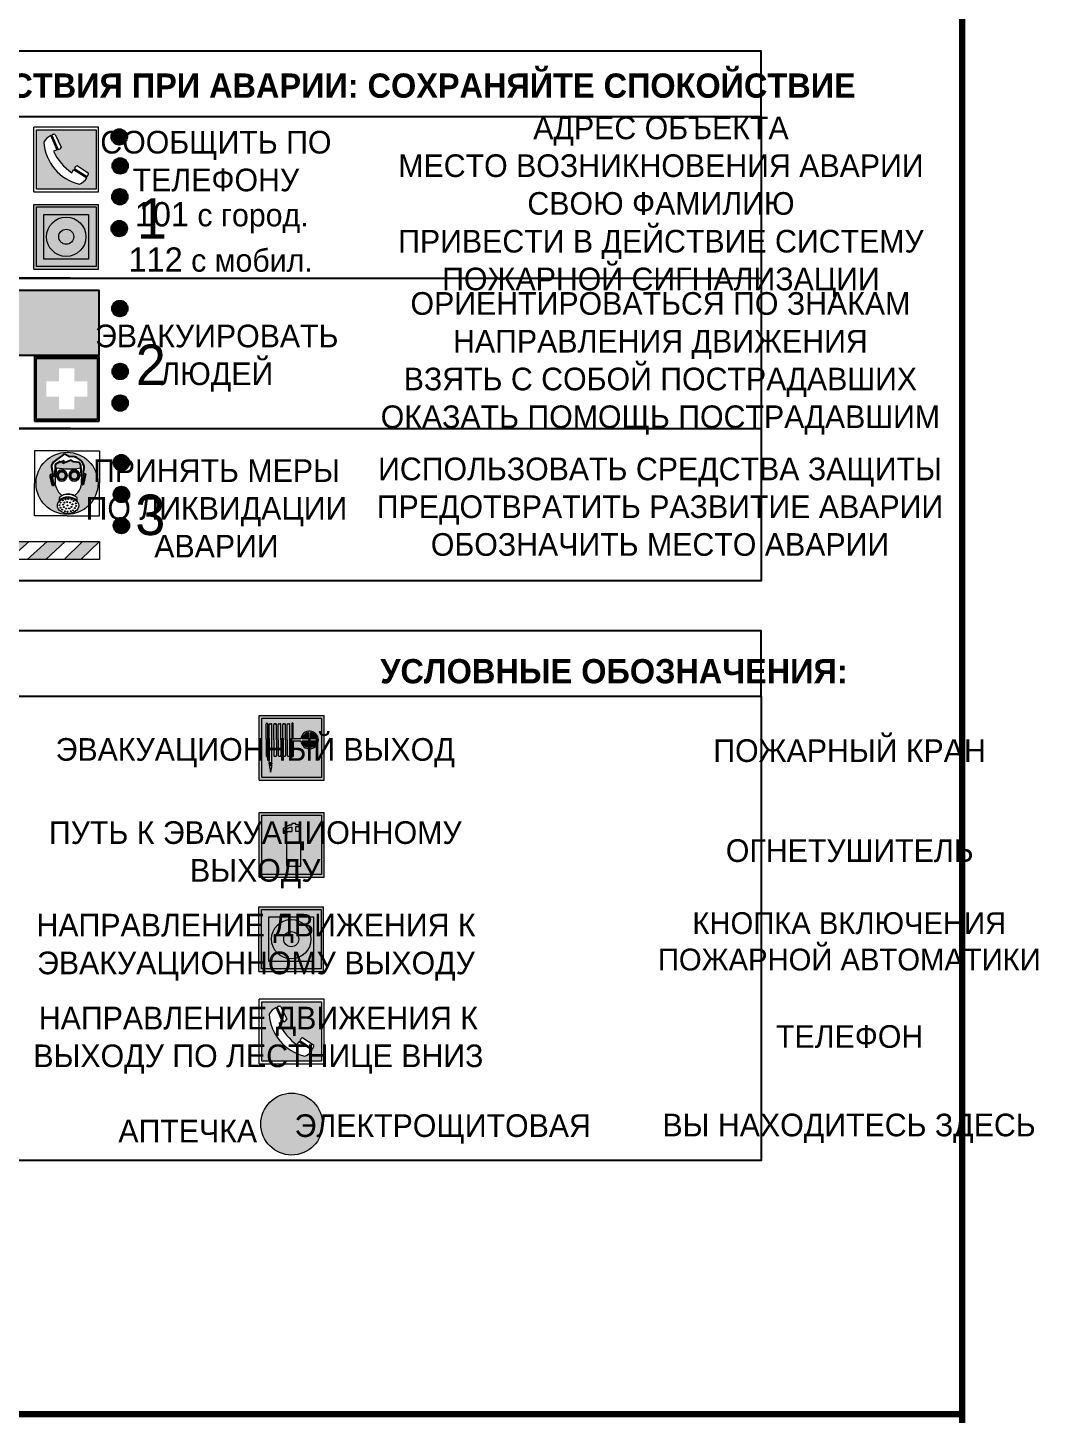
# Model space of a CAD drawing. Header units: millimetres. Extents: x 13810 to 67229, y 12374 to 21950.
# Drawn here: x 24772.1 to 24897, y 20267 to 20438.3 of the extents above; entities that cross this region are included whole.
import ezdxf

# ---------------------------------------------------------------- set-up
doc = ezdxf.new("R2010")
doc.units = ezdxf.units.MM
doc.styles.add('обычный', font='arial.ttf')

# ---------------------------------------------------------------- blocks, each defined once
blk = doc.blocks.new('A$C38D26F80')
h = blk.add_hatch(color=5)
h.dxf.hatch_style = 1
h.paths.add_polyline_path([(-8.77, -4.48, 1), (-0.19, -4.48, 1)])
h.paths.add_polyline_path([(-6.75, -3.58), (-6.75, -3.31), (-6.62, -3.22), (-6.5, -3.22), (-6.42, -3.3), (-6.39, -3.28), (-6.59, -2.23), (-6.59, -2.01), (-6.38, -1.58), (-4.76, -0.4), (-4.13, -0.79, -0.362848), (-2.1, -2.1, -0.201049), (-2.17, -2.48, 0.085434), (-2.26, -3.13), (-1.9, -3.16), (-2.25, -4.7), (-2.4, -4.59), (-2.43, -4.34), (-2.36, -4.34), (-2.14, -3.34), (-2.47, -3.42), (-2.58, -1.95), (-2.77, -1.58), (-3.58, -1.52), (-3.92, -1.26), (-5.05, -1.73), (-4.87, -1.39), (-5.41, -1.6), (-5.41, -1.46), (-6.13, -1.87), (-6.18, -3.5), (-6.56, -3.47), (-6.37, -4.59), (-6.16, -4.43), (-6.16, -4.66), (-6.36, -4.79), (-6.37, -4.8), (-6.51, -4.76)], flags=16)
h.paths.add_polyline_path([(-6.51, -4.76), (-6.36, -4.79), (-6.37, -4.8)], flags=0)
h.paths.add_polyline_path([(-5.92, -2.34, 0.089508), (-2.67, -2.35), (-2.48, -3.88, -0.268602), (-3.4, -6.18, 0.262449), (-5.2, -6.18, -0.268602), (-6.11, -3.88)], flags=16)
edge = h.paths.add_edge_path(flags=16)
edge.add_ellipse((-5.19, -3.41), major_axis=(0, 0.842), ratio=0.848992, start_angle=0, end_angle=360)
edge = h.paths.add_edge_path(flags=0)
edge.add_ellipse((-5.19, -3.39), major_axis=(0, 0.665), ratio=0.853798, start_angle=0, end_angle=360)
edge = h.paths.add_edge_path(flags=0)
edge.add_ellipse((-5.19, -3.4), major_axis=(0, 0.528), ratio=0.864094, start_angle=0, end_angle=360)
edge = h.paths.add_edge_path(flags=16)
edge.add_ellipse((-3.47, -3.4), major_axis=(0, 0.842), ratio=0.848992, start_angle=0, end_angle=360)
h.paths.add_polyline_path([(-3.13, -6.45), (-3.13, -6.84, 0.383174), (-5.57, -6.85), (-5.57, -6.49, -0.369952)], flags=16)
edge = h.paths.add_edge_path(flags=0)
edge.add_ellipse((-3.47, -3.39), major_axis=(0, 0.665), ratio=0.853798, start_angle=0, end_angle=360)
edge = h.paths.add_edge_path(flags=0)
edge.add_ellipse((-3.47, -3.4), major_axis=(0, 0.528), ratio=0.864094, start_angle=0, end_angle=360)
edge = h.paths.add_edge_path(flags=16)
edge.add_ellipse((-4.34, -7.57), major_axis=(-1.48, 0), ratio=0.744955, start_angle=0, end_angle=360)
h.paths.add_polyline_path([(-5.01, -6.85, -1), (-5.15, -6.85, -1)], flags=0)
h.paths.add_polyline_path([(-5.33, -7.14, -1), (-5.47, -7.14, -1)], flags=0)
h.paths.add_polyline_path([(-4.61, -6.71, -1), (-4.74, -6.71, -1)], flags=16)
h.paths.add_polyline_path([(-5.43, -7.51, -1), (-5.57, -7.51, -1)], flags=0)
h.paths.add_polyline_path([(-4.26, -6.67, -1), (-4.4, -6.67, -1)], flags=16)
h.paths.add_polyline_path([(-4.74, -7.14, -1), (-4.88, -7.14, -1)], flags=0)
h.paths.add_polyline_path([(-4.93, -7.43, -1), (-5.07, -7.43, -1)], flags=0)
h.paths.add_polyline_path([(-4.41, -7.07, -1), (-4.54, -7.07, -1)], flags=0)
h.paths.add_polyline_path([(-5.33, -7.87, -1), (-5.46, -7.87, -1)], flags=0)
h.paths.add_polyline_path([(-3.8, -6.71, -1), (-3.94, -6.71, -1)], flags=16)
h.paths.add_polyline_path([(-4.85, -7.78, -1), (-4.98, -7.78, -1)], flags=0)
h.paths.add_polyline_path([(-3.96, -7.14, -1), (-4.1, -7.14, -1)], flags=0)
h.paths.add_polyline_path([(-4.33, -7.53, -1), (-4.47, -7.53, -1)], flags=0)
h.paths.add_polyline_path([(-5.09, -8.12, -1), (-5.23, -8.12, -1)], flags=0)
h.paths.add_polyline_path([(-3.5, -6.94, -1), (-3.64, -6.94, -1)], flags=0)
h.paths.add_polyline_path([(-4.54, -7.97, -1), (-4.68, -7.97, -1)], flags=0)
h.paths.add_polyline_path([(-3.66, -7.39, -1), (-3.8, -7.39, -1)], flags=0)
h.paths.add_polyline_path([(-4.73, -8.35, -1), (-4.86, -8.35, -1)], flags=0)
h.paths.add_polyline_path([(-4.09, -7.96, -1), (-4.23, -7.96, -1)], flags=0)
h.paths.add_polyline_path([(-3.77, -7.74, -1), (-3.91, -7.74, -1)], flags=0)
h.paths.add_polyline_path([(-3.22, -7.27, -1), (-3.35, -7.27, -1)], flags=0)
h.paths.add_polyline_path([(-4.34, -8.4, -1), (-4.47, -8.4, -1)], flags=0)
h.paths.add_polyline_path([(-3.16, -7.61, -1), (-3.3, -7.61, -1)], flags=0)
h.paths.add_polyline_path([(-3.9, -8.35, -1), (-4.04, -8.35, -1)], flags=0)
h.paths.add_polyline_path([(-3.32, -7.91, -1), (-3.46, -7.91, -1)], flags=0)
h.paths.add_polyline_path([(-3.55, -8.23, -1), (-3.69, -8.23, -1)], flags=0)
at = {"color": 5, "lineweight": 5}
for p, q in [((-4.48, 0), (-8.96, 0)), ((-8.96, 0), (-8.96, -4.48)), ((-4.48, 0), (0, 0)), ((0, 0), (0, -4.48)), ((-6.59, -2.01), (-6.38, -1.58)), ((-6.38, -1.58), (-4.76, -0.4)), ((-6.13, -1.87), (-6.18, -3.5)), ((-5.41, -1.46), (-6.13, -1.87)), ((-4.87, -1.39), (-5.41, -1.6)), ((-5.41, -1.6), (-5.41, -1.46)), ((-3.92, -1.26), (-5.05, -1.73)), ((-5.05, -1.73), (-4.87, -1.39)), ((-4.76, -0.4), (-4.13, -0.79)), ((-3.58, -1.52), (-3.92, -1.26)), ((-2.77, -1.58), (-3.58, -1.52)), ((-2.58, -1.95), (-2.77, -1.58)), ((-6.75, -3.31), (-6.62, -3.22)), ((-6.75, -3.58), (-6.75, -3.31)), ((-6.51, -4.76), (-6.75, -3.58)), ((-6.62, -3.22), (-6.5, -3.22)), ((-6.59, -2.23), (-6.59, -2.01)), ((-6.39, -3.28), (-6.59, -2.23)), ((-6.18, -3.5), (-6.56, -3.47)), ((-6.56, -3.47), (-6.37, -4.59)), ((-6.5, -3.22), (-6.42, -3.3)), ((-6.42, -3.3), (-6.39, -3.28)), ((-5.92, -2.34), (-6.11, -3.88)), ((-2.67, -2.34), (-2.48, -3.88)), ((-2.47, -3.42), (-2.58, -1.95)), ((-2.14, -3.34), (-2.47, -3.42)), ((-2.36, -4.34), (-2.14, -3.34)), ((-1.9, -3.16), (-2.26, -3.13)), ((-2.25, -4.7), (-1.9, -3.16)), ((-8.96, -8.96), (-8.96, -4.48)), ((-6.37, -4.8), (-6.51, -4.76)), ((-6.37, -4.59), (-6.16, -4.43)), ((-6.16, -4.66), (-6.37, -4.8)), ((-6.16, -4.43), (-6.16, -4.66)), ((-2.43, -4.34), (-2.4, -4.59)), ((-2.43, -4.34), (-2.36, -4.34)), ((-2.4, -4.59), (-2.25, -4.7)), ((0, -8.96), (0, -4.48)), ((-5.57, -6.49), (-5.57, -6.85)), ((-3.13, -6.45), (-3.13, -6.84)), ((-4.48, -8.96), (-8.96, -8.96)), ((-4.48, -8.96), (0, -8.96))]:
    blk.add_line(p, q, dxfattribs=at)
at = {"color": 5}
for p, q in [((-6.59, -2.01), (-6.38, -1.58)), ((-6.38, -1.58), (-4.76, -0.4)), ((-6.13, -1.87), (-6.18, -3.5)), ((-5.41, -1.46), (-6.13, -1.87)), ((-4.87, -1.39), (-5.41, -1.6)), ((-5.41, -1.6), (-5.41, -1.46)), ((-3.92, -1.26), (-5.05, -1.73)), ((-5.05, -1.73), (-4.87, -1.39)), ((-4.76, -0.4), (-4.13, -0.79)), ((-3.58, -1.52), (-3.92, -1.26)), ((-2.77, -1.58), (-3.58, -1.52)), ((-2.58, -1.95), (-2.77, -1.58)), ((-6.75, -3.31), (-6.62, -3.22)), ((-6.75, -3.58), (-6.75, -3.31)), ((-6.51, -4.76), (-6.75, -3.58)), ((-6.62, -3.22), (-6.5, -3.22)), ((-6.59, -2.23), (-6.59, -2.01)), ((-6.39, -3.28), (-6.59, -2.23)), ((-6.18, -3.5), (-6.56, -3.47)), ((-6.56, -3.47), (-6.37, -4.59)), ((-6.5, -3.22), (-6.42, -3.3)), ((-6.42, -3.3), (-6.39, -3.28)), ((-2.47, -3.42), (-2.58, -1.95)), ((-2.14, -3.34), (-2.47, -3.42)), ((-2.36, -4.34), (-2.14, -3.34)), ((-2.26, -3.13), (-1.9, -3.16)), ((-1.9, -3.16), (-2.25, -4.7)), ((-6.37, -4.8), (-6.51, -4.76)), ((-6.36, -4.79), (-6.51, -4.76)), ((-6.37, -4.59), (-6.16, -4.43)), ((-6.16, -4.66), (-6.37, -4.8)), ((-6.16, -4.66), (-6.36, -4.79)), ((-6.16, -4.43), (-6.16, -4.66)), ((-2.4, -4.59), (-2.43, -4.34)), ((-2.43, -4.34), (-2.36, -4.34)), ((-2.25, -4.7), (-2.4, -4.59))]:
    blk.add_line(p, q, dxfattribs=at)
at = {"color": 5, "lineweight": 5}
for centre, radius in [((-4.48, -4.48), 4.29), ((-5.5, -7.51), 0.0678), ((-5.4, -7.14), 0.0678), ((-5.08, -6.85), 0.0678), ((-5, -7.43), 0.0678), ((-4.81, -7.14), 0.0678), ((-4.67, -6.71), 0.0678), ((-4.47, -7.07), 0.0678), ((-4.4, -7.53), 0.0678), ((-4.33, -6.67), 0.0678), ((-4.03, -7.14), 0.0678), ((-3.87, -6.71), 0.0678), ((-3.84, -7.74), 0.0678), ((-3.73, -7.39), 0.0678), ((-3.57, -6.94), 0.0678), ((-3.28, -7.27), 0.0678), ((-3.23, -7.61), 0.0678), ((-5.4, -7.87), 0.0678), ((-5.16, -8.12), 0.0678), ((-4.91, -7.78), 0.0678), ((-4.79, -8.35), 0.0678), ((-4.61, -7.97), 0.0678), ((-4.4, -8.4), 0.0678), ((-4.16, -7.96), 0.0678), ((-3.97, -8.35), 0.0678), ((-3.62, -8.23), 0.0678), ((-3.39, -7.91), 0.0678)]:
    blk.add_circle(centre, radius, dxfattribs=at)
at = {"color": 5}
for centre, radius, start, end in [((-3.89, -2.66), 1.88, 17.387, 97.1599), ((-0.35, -3.07), 1.91, 162.2553, 181.7878), ((-2.6, -2.2), 0.511, 326.3906, 11.8614)]:
    blk.add_arc(centre, radius, start, end, dxfattribs=at)
at = {"color": 5, "lineweight": 5}
for centre, radius, start, end in [((-4.28, 6.66), 9.15, 259.6987, 280.1569), ((-0.47, -3.05), 1.79, 161.5846, 182.4584), ((-2.6, -2.2), 0.513, 326.4781, 11.7739), ((-3.66, -4.24), 2.47, 171.573, 231.7124), ((-4.93, -4.24), 2.47, 308.2876, 8.427), ((-4.33, -7.88), 1.87, 50.358, 131.5662), ((-4.34, -8.2), 1.82, 48.4943, 132.3565), ((-4.3, -7.78), 1.83, 60.5889, 119.4111)]:
    blk.add_arc(centre, radius, start, end, dxfattribs=at)
for centre, major_axis, ratio in [((-5.19, -3.41), (0, 0.842), 0.848992), ((-5.19, -3.39), (0, 0.665), 0.853798), ((-5.19, -3.4), (0, 0.528), 0.864094), ((-3.47, -3.4), (0, 0.842), 0.848992), ((-3.47, -3.39), (0, 0.665), 0.853798), ((-3.47, -3.4), (0, 0.528), 0.864094), ((-4.34, -7.57), (-1.48, 0), 0.744955)]:
    blk.add_ellipse(centre, major_axis=major_axis, ratio=ratio, dxfattribs=at)
blk = doc.blocks.new('A$C47DD6509')
at = {"lineweight": 5}
for points in [[(-8.69, 0), (-11.19, 0), (-11.19, -2.22)], [(-4.22, 0), (-6.45, 0), (-8.91, -2.22), (-6.61, -2.22)], [(0, 0), (-2.09, 0), (-4.36, -2.22), (-2.29, -2.22)]]:
    blk.add_hatch(color=242, dxfattribs=at).paths.add_polyline_path(points)
at = {"color": 242, "lineweight": 5}
for p, q in [((-11.19, -2.22), (-8.69, 0)), ((-11.19, -2.22), (-11.19, 0)), ((-11.19, 0), (-8.69, 0)), ((-11.19, 0), (0, 0)), ((-8.91, -2.22), (-6.45, 0)), ((-6.61, -2.22), (-4.22, 0)), ((-4.36, -2.22), (-2.09, 0)), ((-2.29, -2.22), (0, 0)), ((0, 0), (0, -2.22)), ((0, -2.22), (-11.19, -2.22))]:
    blk.add_line(p, q, dxfattribs=at)
blk = doc.blocks.new('A$C32E8229D')
at = {"true_color": 0xffffff}
blk.add_hatch(color=7, dxfattribs=at).paths.add_polyline_path([(0, 0), (0, -8), (16, -8), (16, 0)])
h = blk.add_hatch(color=126)
h.paths.add_polyline_path([(0.2, -0.2), (15.8, -0.2), (15.8, -7.8), (0.2, -7.8)])
h.paths.add_polyline_path([(13.49, -2.05), (12.08, -2.05), (11.37, -2.63, 0.162397), (11.29, -2.84), (11.29, -3.63), (10.35, -3.63), (10.35, -4.05), (11.68, -4.05), (11.68, -3.48), (12.26, -4.28), (11.29, -5.1), (11.29, -6.78), (11.85, -6.78), (11.85, -5.44), (12.8, -4.64), (12.8, -5.94), (14.46, -5.94), (14.46, -5.39), (13.45, -5.39), (13.45, -3.97), (12.46, -2.59), (13.15, -2.59), (13.69, -3.34), (14.18, -3)], flags=16)
h.paths.add_polyline_path([(10.74, -1.82, 1), (11.8, -1.82, 1)], flags=16)
h.paths.add_polyline_path([(9.39, -3.59), (5.99, -3.59), (6.56, -3.03), (5.91, -3.03), (5.1, -3.83), (5.91, -4.64), (6.56, -4.64), (5.99, -4.09), (9.39, -4.09)], flags=16)
h.paths.add_polyline_path([(4.29, -1.08), (1.72, -1.08), (1.72, -6.6), (4.29, -6.6)], flags=16)
at = {"color": 126}
blk.add_lwpolyline([(16, -8), (0, -8), (0, 0), (16, 0)], close=True, dxfattribs=at)
blk = doc.blocks.new('A$C18900ED3')
h = blk.add_hatch(color=126)
h.paths.add_polyline_path([(-0.18, -0.18), (-7.02, -0.18), (-7.02, -7.02), (-0.18, -7.02)])
h.paths.add_polyline_path([(-5.89, -4.46), (-5.89, -2.77), (-4.46, -2.77), (-4.46, -1.31), (-2.77, -1.31), (-2.77, -2.77), (-1.33, -2.77), (-1.33, -4.46), (-2.77, -4.46), (-2.77, -5.89), (-4.46, -5.89), (-4.46, -4.46)], flags=16)
at = {"color": 126}
for p, q in [((-7.2, 0), (-7.2, -7.2)), ((0, 0), (-7.2, 0)), ((0, -7.2), (0, 0)), ((-7.02, -7.02), (-7.02, -0.18)), ((-7.02, -0.18), (-0.18, -0.18)), ((-0.18, -0.18), (-0.18, -7.02)), ((-7.2, -7.2), (0, -7.2)), ((-0.18, -7.02), (-7.02, -7.02))]:
    blk.add_line(p, q, dxfattribs=at)
blk = doc.blocks.new('A$C456E1F9C')
at = {"lineweight": 5}
h = blk.add_hatch(color=242, dxfattribs=at)
h.paths.add_polyline_path([(0.51, -1.47), (0.51, -13.26), (12.29, -13.26), (12.29, -1.47)])
h.paths.add_polyline_path([(5.42, -4.95, -0.254479), (4.78, -5.4), (3.52, -2.53, -0.209735), (4.23, -2.4)], flags=16)
h.paths.add_polyline_path([(8.53, -8.6), (10.87, -10.17), (10.54, -10.76), (8.03, -9.13, -0.192251)], flags=16)
h.paths.add_polyline_path([(4.61, -5.49, 0.005518), (3.87, -5.72, 0.128647), (7.49, -10.01, 0.00809), (7.83, -9.33), (10.47, -10.97, -0.16736), (8.99, -12.25, -0.327862), (1.95, -3.95, -0.166952), (3.36, -2.62)], flags=16)
at = {"color": 242, "lineweight": 5}
for p, q in [((0, -13.77), (0, -0.97)), ((12.8, -0.97), (0, -0.97)), ((4.61, -5.49), (3.36, -2.62)), ((3.52, -2.53), (4.78, -5.4)), ((4.23, -2.4), (5.42, -4.95)), ((12.8, -13.77), (12.8, -0.97)), ((7.83, -9.33), (10.47, -10.97)), ((8.03, -9.13), (10.54, -10.76)), ((10.81, -10.12), (8.53, -8.6)), ((10.54, -10.76), (10.8, -10.3)), ((10.8, -10.3), (10.81, -10.12)), ((0, -13.77), (12.8, -13.77))]:
    blk.add_line(p, q, dxfattribs=at)
blk.add_lwpolyline([(0.51, -1.47), (12.29, -1.47), (12.29, -13.26), (0.51, -13.26)], close=True, dxfattribs=at)
for centre, radius, start, end in [((4.59, -5.34), 2.99, 114.2845, 152.1974), ((4.02, -3.27), 0.891, 76.3284, 123.7092), ((11.12, -3.31), 9.19, 183.9915, 256.6009), ((4.68, -4.59), 0.824, 276.9621, 334.0723), ((14.98, -39.1), 35.17, 107.1487, 108.4135), ((13.86, -0.94), 11.08, 205.5536, 234.8762), ((-13.31, 0.8), 23.44, 332.5487, 334.4027), ((8.94, -9.5), 0.989, 114.4092, 157.9388), ((7.87, -9.46), 3, 291.9291, 329.9329)]:
    blk.add_arc(centre, radius, start, end, dxfattribs=at)
blk = doc.blocks.new('A$C54414219')
at = {"true_color": 0xffffff}
h = blk.add_hatch(color=7, dxfattribs=at)
h.paths.add_polyline_path([(2.39, -9.45), (2.39, -18.3), (11.23, -18.3), (11.23, -9.45)], flags=0)
h.paths.add_polyline_path([(10.71, -13.87, -1), (2.92, -13.87, -1)], flags=0)
h.paths.add_polyline_path([(8.3, -13.87, -1), (5.33, -13.87, -1)], flags=0)
h.paths.add_polyline_path([(0.41, -7.47), (0.41, -20.27), (13.21, -20.27), (13.21, -7.47)])
h.paths.add_polyline_path([(0.92, -19.77), (12.71, -19.77), (12.71, -7.98), (0.92, -7.98)], flags=16)
h.paths.add_polyline_path([(11.23, -9.45), (11.23, -18.3), (2.39, -18.3), (2.39, -9.45)], flags=0)
at = {"lineweight": 5}
h = blk.add_hatch(color=242, dxfattribs=at)
h.paths.add_polyline_path([(12.71, -7.98), (0.92, -7.98), (0.92, -19.77), (12.71, -19.77)])
h.paths.add_polyline_path([(11.23, -18.3), (2.39, -18.3), (2.39, -9.45), (11.23, -9.45)], flags=16)
h.paths.add_polyline_path([(10.71, -13.87, -1), (2.92, -13.87, -1)], flags=0)
h.paths.add_polyline_path([(8.3, -13.87, -1), (5.33, -13.87, -1)], flags=0)
at = {"true_color": 0xffffff}
h = blk.add_hatch(color=7, dxfattribs=at)
h.paths.add_polyline_path([(2.39, -9.45), (2.39, -18.3), (11.23, -18.3), (11.23, -9.45)])
h.paths.add_polyline_path([(10.71, -13.87, -1), (2.92, -13.87, -1)], flags=16)
h.paths.add_polyline_path([(8.3, -13.87, -1), (5.33, -13.87, -1)], flags=0)
at = {"lineweight": 5}
h = blk.add_hatch(color=242, dxfattribs=at)
h.paths.add_polyline_path([(2.92, -13.87, 1), (10.71, -13.87, 1)])
h.paths.add_polyline_path([(8.3, -13.87, -1), (5.33, -13.87, -1)], flags=16)
at = {"color": 242, "lineweight": 5}
for p, q in [((0.41, -20.27), (0.41, -7.47)), ((0.41, -7.47), (13.21, -7.47)), ((0.41, -7.47), (13.21, -7.47)), ((13.21, -20.27), (13.21, -7.47)), ((0.41, -20.27), (13.21, -20.27))]:
    blk.add_line(p, q, dxfattribs=at)
for points in [[(0.92, -7.98), (12.71, -7.98), (12.71, -19.77), (0.92, -19.77)], [(2.39, -9.45), (11.23, -9.45), (11.23, -18.3), (2.39, -18.3)]]:
    blk.add_lwpolyline(points, close=True, dxfattribs=at)
for radius in [3.89, 1.49]:
    blk.add_circle((6.81, -13.87), radius, dxfattribs=at)
blk = doc.blocks.new('A$C37112FD5')
at = {"true_color": 0xf5f5ff}
h = blk.add_hatch(color=7, dxfattribs=at)
h.dxf.hatch_style = 1
h.paths.add_polyline_path([(12.8, -7.4), (0, -7.4), (0, -20.2), (12.8, -20.2)])
h.paths.add_polyline_path([(12.29, -7.91), (12.29, -19.69), (0.51, -19.69), (0.51, -7.91)], flags=16)
h.paths.add_polyline_path([(4.98, -9.04, -0.42597), (5.17, -9.22), (5.17, -12.25), (5.17, -15.29, -0.432244), (4.98, -15.47), (4.83, -15.47, -0.42597), (4.64, -15.29), (4.64, -12.25), (4.64, -9.22, -0.432244), (4.83, -9.04)], flags=0)
h.paths.add_polyline_path([(4.28, -9.22), (4.28, -12.25), (4.28, -15.29, -0.432244), (4.09, -15.47), (3.94, -15.47, -0.42597), (3.75, -15.29), (3.75, -12.25), (3.75, -9.22, -0.432244), (3.94, -9.04), (4.09, -9.04, -0.42597)], flags=0)
h.paths.add_polyline_path([(5.72, -9.04), (5.87, -9.04, -0.42597), (6.06, -9.22), (6.06, -12.25), (6.06, -15.29, -0.432244), (5.87, -15.47), (5.72, -15.47, -0.42597), (5.53, -15.29), (5.53, -12.25), (5.53, -9.22, -0.432244)], flags=0)
h.paths.add_polyline_path([(6.42, -8.9), (6.5, -8.9, -0.42597), (6.69, -9.08), (6.69, -12.03), (8.21, -12.03, -15.824349), (8.21, -12.47), (6.69, -12.47), (6.69, -15.42, -0.432244), (6.5, -15.6), (6.42, -15.6)], flags=0)
h.paths.add_polyline_path([(3.39, -9.22), (3.39, -12.25), (3.39, -15.29, -0.432244), (3.2, -15.47), (3.05, -15.47, -0.42597), (2.85, -15.29), (2.85, -12.25), (2.85, -9.22, -0.432244), (3.05, -9.04), (3.2, -9.04, -0.42597)], flags=0)
h.paths.add_polyline_path([(2.5, -9.22), (2.5, -16.71), (1.96, -16.71), (1.96, -9.22, -0.432244), (2.15, -9.04), (2.31, -9.04, -0.42597)], flags=0)
h.paths.add_polyline_path([(1.61, -8.9), (1.61, -15.6), (1.57, -15.6, -0.42597), (1.37, -15.42), (1.37, -12.03), (1.37, -9.09, -0.432244), (1.57, -8.9)], flags=0)
h.paths.add_polyline_path([(9.76, -10.81), (9.76, -12.03), (8.49, -12.03, -0.336371)], flags=0)
h.paths.add_polyline_path([(8.49, -12.47), (9.76, -12.47), (9.76, -13.7, -0.336371)], flags=0)
h.paths.add_polyline_path([(10.11, -10.81, -0.336371), (11.38, -12.03), (10.11, -12.03)], flags=0)
h.paths.add_polyline_path([(10.11, -12.47), (11.38, -12.47, -0.336371), (10.11, -13.7)], flags=0)
h.paths.add_polyline_path([(2.5, -16.84), (2.5, -17.05), (1.97, -17.05), (1.97, -16.84)], flags=0)
h.paths.add_polyline_path([(2.5, -17.24, -0.033778), (2.24, -18.6, -0.033778), (1.97, -17.24)], flags=0)
h = blk.add_hatch(color=242)
h.dxf.hatch_style = 1
h.paths.add_polyline_path([(12.29, -7.91), (0.51, -7.91), (0.51, -19.69), (12.29, -19.69)])
h.paths.add_polyline_path([(6.42, -15.6), (6.42, -8.9), (6.5, -8.9, -0.42597), (6.69, -9.08), (6.69, -12.03), (8.21, -12.03, -15.824349), (8.21, -12.47), (6.69, -12.47), (6.69, -15.42, -0.432244), (6.5, -15.6)], flags=16)
h.paths.add_polyline_path([(5.87, -15.47), (5.72, -15.47, -0.42597), (5.53, -15.29), (5.53, -12.25), (5.53, -9.22, -0.432244), (5.72, -9.04), (5.87, -9.04, -0.42597), (6.06, -9.22), (6.06, -12.25), (6.06, -15.29, -0.432244)], flags=16)
h.paths.add_polyline_path([(4.98, -15.47), (4.83, -15.47, -0.42597), (4.64, -15.29), (4.64, -12.25), (4.64, -9.22, -0.432244), (4.83, -9.04), (4.98, -9.04, -0.42597), (5.17, -9.22), (5.17, -12.25), (5.17, -15.29, -0.432244)], flags=16)
h.paths.add_polyline_path([(4.09, -15.47), (3.94, -15.47, -0.42597), (3.75, -15.29), (3.75, -12.25), (3.75, -9.22, -0.432244), (3.94, -9.04), (4.09, -9.04, -0.42597), (4.28, -9.22), (4.28, -12.25), (4.28, -15.29, -0.432244)], flags=16)
h.paths.add_polyline_path([(3.2, -15.47), (3.05, -15.47, -0.42597), (2.85, -15.29), (2.85, -12.25), (2.85, -9.22, -0.432244), (3.05, -9.04), (3.2, -9.04, -0.42597), (3.39, -9.22), (3.39, -12.25), (3.39, -15.29, -0.432244)], flags=16)
h.paths.add_polyline_path([(2.5, -17.05), (1.97, -17.05), (1.97, -16.84), (2.5, -16.84)], flags=16)
h.paths.add_polyline_path([(2.5, -17.24, -0.033778), (2.24, -18.6, -0.033778), (1.97, -17.24)], flags=16)
h.paths.add_polyline_path([(2.5, -16.71), (1.96, -16.71), (1.96, -9.22, -0.432244), (2.15, -9.04), (2.31, -9.04, -0.42597), (2.5, -9.22)], flags=16)
h.paths.add_polyline_path([(1.61, -15.6), (1.57, -15.6, -0.42597), (1.37, -15.42), (1.37, -12.03), (1.37, -9.09, -0.432244), (1.57, -8.9), (1.61, -8.9)], flags=16)
h.paths.add_polyline_path([(8.49, -12.47), (9.76, -12.47), (9.76, -13.7, -0.336371)], flags=0)
h.paths.add_polyline_path([(10.11, -13.7), (10.11, -12.47), (11.38, -12.47, -0.336371)], flags=0)
h.paths.add_polyline_path([(8.49, -12.03, -0.336371), (9.76, -10.81), (9.76, -12.03)], flags=0)
h.paths.add_polyline_path([(10.11, -12.03), (10.11, -10.81, -0.336371), (11.38, -12.03)], flags=0)
h = blk.add_hatch(color=7, dxfattribs=at)
h.dxf.hatch_style = 1
h.paths.add_polyline_path([(1.61, -8.9), (1.57, -8.9, 0.432244), (1.37, -9.09), (1.37, -12.03), (1.37, -15.42, 0.42597), (1.57, -15.6), (1.61, -15.6)])
h.paths.add_polyline_path([(2.5, -9.22, 0.42597), (2.31, -9.04), (2.15, -9.04, 0.432244), (1.96, -9.22), (1.96, -16.71), (2.5, -16.71)])
h.paths.add_polyline_path([(2.5, -16.84), (1.97, -16.84), (1.97, -17.05), (2.5, -17.05)])
h.paths.add_polyline_path([(2.5, -17.24), (1.97, -17.24, 0.033778), (2.24, -18.6, 0.033778)])
h.paths.add_polyline_path([(3.39, -12.25), (3.39, -9.22, 0.42597), (3.2, -9.04), (3.05, -9.04, 0.432244), (2.85, -9.22), (2.85, -12.25), (2.85, -15.29, 0.42597), (3.05, -15.47), (3.2, -15.47, 0.432244), (3.39, -15.29)])
h.paths.add_polyline_path([(4.28, -12.25), (4.28, -9.22, 0.42597), (4.09, -9.04), (3.94, -9.04, 0.432244), (3.75, -9.22), (3.75, -12.25), (3.75, -15.29, 0.42597), (3.94, -15.47), (4.09, -15.47, 0.432244), (4.28, -15.29)])
h.paths.add_polyline_path([(5.17, -12.25), (5.17, -9.22, 0.42597), (4.98, -9.04), (4.83, -9.04, 0.432244), (4.64, -9.22), (4.64, -12.25), (4.64, -15.29, 0.42597), (4.83, -15.47), (4.98, -15.47, 0.432244), (5.17, -15.29)])
h.paths.add_polyline_path([(6.06, -12.25), (6.06, -9.22, 0.42597), (5.87, -9.04), (5.72, -9.04, 0.432244), (5.53, -9.22), (5.53, -12.25), (5.53, -15.29, 0.42597), (5.72, -15.47), (5.87, -15.47, 0.432244), (6.06, -15.29)])
h.paths.add_polyline_path([(6.69, -12.47), (8.21, -12.47, 15.824349), (8.21, -12.03), (6.69, -12.03), (6.69, -9.08, 0.42597), (6.5, -8.9), (6.42, -8.9), (6.42, -15.6), (6.5, -15.6, 0.432244), (6.69, -15.42)])
h.paths.add_polyline_path([(8.49, -12.47), (9.76, -12.47), (9.76, -13.7, -0.336371)], flags=16)
h.paths.add_polyline_path([(8.49, -12.03, -0.336371), (9.76, -10.81), (9.76, -12.03)], flags=16)
h.paths.add_polyline_path([(10.11, -12.47), (11.38, -12.47, -0.336371), (10.11, -13.7)], flags=16)
h.paths.add_polyline_path([(10.11, -12.03), (10.11, -10.81, -0.336371), (11.38, -12.03)], flags=16)
h = blk.add_hatch(color=242)
h.dxf.hatch_style = 1
h.paths.add_polyline_path([(9.76, -10.81, 0.336371), (8.49, -12.03), (9.76, -12.03)])
h.paths.add_polyline_path([(10.11, -10.81), (10.11, -12.03), (11.38, -12.03, 0.336371)])
h.paths.add_polyline_path([(11.38, -12.47), (10.11, -12.47), (10.11, -13.7, 0.336371)])
h.paths.add_polyline_path([(9.76, -12.47), (8.49, -12.47, 0.336371), (9.76, -13.7)])
at = {"color": 242, "lineweight": 5}
for p, q in [((0, -20.2), (0, -7.4)), ((0, -7.4), (12.8, -7.4)), ((12.8, -20.2), (12.8, -7.4)), ((1.37, -12.03), (1.37, -9.08)), ((1.57, -8.9), (1.61, -8.9)), ((1.61, -8.9), (1.61, -15.6)), ((1.96, -16.71), (1.96, -9.22)), ((2.15, -9.04), (2.31, -9.04)), ((2.5, -16.71), (2.5, -9.22)), ((2.85, -12.25), (2.85, -9.22)), ((3.05, -9.04), (3.2, -9.04)), ((3.39, -12.25), (3.39, -9.22)), ((3.75, -12.25), (3.75, -9.22)), ((3.94, -9.04), (4.09, -9.04)), ((4.28, -12.25), (4.28, -9.22)), ((4.64, -12.25), (4.64, -9.22)), ((4.83, -9.04), (4.98, -9.04)), ((5.17, -12.25), (5.17, -9.22)), ((5.53, -12.25), (5.53, -9.22)), ((5.72, -9.04), (5.87, -9.04)), ((6.06, -12.25), (6.06, -9.22)), ((6.42, -8.9), (6.42, -15.6)), ((6.5, -8.9), (6.42, -8.9)), ((6.69, -12.03), (6.69, -9.08)), ((9.76, -10.81), (9.76, -12.03)), ((10.11, -10.81), (10.11, -12.03)), ((1.37, -12.03), (1.37, -15.42)), ((2.85, -12.25), (2.85, -15.29)), ((3.39, -12.25), (3.39, -15.29)), ((3.75, -12.25), (3.75, -15.29)), ((4.28, -12.25), (4.28, -15.29)), ((4.64, -12.25), (4.64, -15.29)), ((5.17, -12.25), (5.17, -15.29)), ((5.53, -12.25), (5.53, -15.29)), ((6.06, -12.25), (6.06, -15.29)), ((8.21, -12.03), (6.69, -12.03)), ((8.21, -12.47), (6.69, -12.47)), ((6.69, -12.47), (6.69, -15.42)), ((9.76, -12.03), (8.49, -12.03)), ((9.76, -12.47), (8.49, -12.47)), ((9.76, -12.47), (9.76, -13.7)), ((11.38, -12.03), (10.11, -12.03)), ((11.38, -12.47), (10.11, -12.47)), ((10.11, -12.47), (10.11, -13.7)), ((1.57, -15.6), (1.61, -15.6)), ((3.05, -15.47), (3.2, -15.47)), ((3.94, -15.47), (4.09, -15.47)), ((4.83, -15.47), (4.98, -15.47)), ((5.72, -15.47), (5.87, -15.47)), ((6.42, -15.6), (6.5, -15.6)), ((1.96, -16.71), (2.5, -16.71)), ((1.97, -16.84), (2.5, -16.84)), ((1.97, -17.05), (1.97, -16.84)), ((2.5, -17.05), (1.97, -17.05)), ((1.97, -17.24), (2.5, -17.24)), ((2.5, -16.84), (2.5, -17.05)), ((0, -20.2), (12.8, -20.2))]:
    blk.add_line(p, q, dxfattribs=at)
blk.add_lwpolyline([(0.51, -7.91), (12.29, -7.91), (12.29, -19.69), (0.51, -19.69)], close=True, dxfattribs=at)
for centre, radius, start, end in [((1.56, -9.09), 0.182, 87.1027, 180.6071), ((2.15, -9.22), 0.182, 87.1027, 180.6071), ((2.32, -9.22), 0.182, 359.3929, 92.8973), ((3.04, -9.22), 0.182, 87.1027, 180.6071), ((3.21, -9.22), 0.182, 359.3929, 92.8973), ((3.93, -9.22), 0.182, 87.1027, 180.6071), ((4.1, -9.22), 0.182, 359.3929, 92.8973), ((4.82, -9.22), 0.182, 87.1027, 180.6071), ((4.99, -9.22), 0.182, 359.3929, 92.8973), ((5.71, -9.22), 0.182, 87.1027, 180.6071), ((5.88, -9.22), 0.182, 359.3929, 92.8973), ((6.51, -9.09), 0.182, 359.3929, 92.8973), ((9.93, -12.25), 1.74, 187.2319, 172.7681), ((9.93, -12.25), 1.46, 96.9927, 171.3585), ((9.93, -12.25), 1.46, 8.6415, 83.0073), ((9.93, -12.25), 1.46, 188.6415, 263.0073), ((9.93, -12.25), 1.46, 276.9927, 351.3585), ((1.56, -15.42), 0.182, 179.3929, 272.8973), ((3.04, -15.29), 0.182, 179.3929, 272.8973), ((3.21, -15.29), 0.182, 267.1027, 0.6071), ((3.93, -15.29), 0.182, 179.3929, 272.8973), ((4.1, -15.29), 0.182, 267.1027, 0.6071), ((4.82, -15.29), 0.182, 179.3929, 272.8973), ((4.99, -15.29), 0.182, 267.1027, 0.6071), ((5.71, -15.29), 0.182, 179.3929, 272.8973), ((5.88, -15.29), 0.182, 267.1027, 0.6071), ((6.51, -15.42), 0.182, 267.1027, 0.6071), ((12.17, -15.98), 10.27, 187.041, 194.7793), ((-7.7, -15.98), 10.27, 345.2207, 352.959)]:
    blk.add_arc(centre, radius, start, end, dxfattribs=at)
blk = doc.blocks.new('A$C7B8C2D5B')
at = {"lineweight": 0}
h = blk.add_hatch(color=5, dxfattribs=at)
h.dxf.hatch_style = 1
h.paths.add_polyline_path([(1.397, -3.024, 1), (-2.112, -3.024, 1)])
at = {"color": 5, "lineweight": 0}
blk.add_circle((-0.358, -3.024), 1.755, dxfattribs=at)
blk = doc.blocks.new('A$C3AD82952')
at = {"true_color": 0xf5f5ff}
h = blk.add_hatch(color=7, dxfattribs=at)
h.dxf.hatch_style = 1
h.paths.add_polyline_path([(8.21, 8.73, 0.414214), (7.89, 9.05), (7.22, 9.05), (7.22, 9.92), (7.59, 9.92, 1), (7.57, 10.36), (7.22, 10.36), (7.22, 10.6), (6.43, 10.6), (6.43, 10.36), (6.01, 10.36), (4.74, 9.59), (4.74, 8.69), (4.98, 8.73), (4.98, 9.26), (6.12, 9.91), (6.43, 9.91), (6.43, 9.05), (5.76, 9.05, 0.414214), (5.44, 8.73), (5.44, 2.2), (8.21, 2.2)], flags=0)
h.paths.add_polyline_path([(12.8, 12.8), (0, 12.8), (0, 0), (12.8, 0)])
h.paths.add_polyline_path([(0.51, 12.29), (12.29, 12.29), (12.29, 0.51), (0.51, 0.51)], flags=16)
h.paths.add_polyline_path([(4.74, 9.59), (6.01, 10.36), (6.43, 10.36), (6.43, 10.6), (7.22, 10.6), (7.22, 10.36), (7.59, 10.36, -0.94586), (7.59, 9.92), (7.22, 9.92), (7.22, 9.05), (7.89, 9.05, -0.414214), (8.21, 8.73), (8.21, 2.2), (5.44, 2.2), (5.44, 8.73, -0.414214), (5.76, 9.05), (6.43, 9.05), (6.43, 9.91), (6.12, 9.91), (4.98, 9.26), (4.98, 8.73), (4.74, 8.69)], flags=0)
h = blk.add_hatch(color=242)
h.dxf.hatch_style = 1
h.paths.add_polyline_path([(12.29, 12.29), (0.51, 12.29), (0.51, 0.51), (12.29, 0.51)])
h.paths.add_polyline_path([(4.74, 8.69), (4.74, 9.59), (6.01, 10.36), (6.43, 10.36), (6.43, 10.6), (7.22, 10.6), (7.22, 10.36), (7.59, 10.36, -0.94586), (7.59, 9.92), (7.22, 9.92), (7.22, 9.05), (7.89, 9.05, -0.414214), (8.21, 8.73), (8.21, 2.2), (5.44, 2.2), (5.44, 8.73, -0.414214), (5.76, 9.05), (6.43, 9.05), (6.43, 9.91), (6.12, 9.91), (4.98, 9.26), (4.98, 8.73)], flags=16)
h = blk.add_hatch(color=7, dxfattribs=at)
h.dxf.hatch_style = 1
h.paths.add_polyline_path([(8.21, 8.73, 0.414214), (7.89, 9.05), (7.22, 9.05), (7.22, 9.92), (7.59, 9.92, 1), (7.57, 10.36), (7.22, 10.36), (7.22, 10.6), (6.43, 10.6), (6.43, 10.36), (6.01, 10.36), (4.74, 9.59), (4.74, 8.69), (4.98, 8.73), (4.98, 9.26), (6.12, 9.91), (6.43, 9.91), (6.43, 9.05), (5.76, 9.05, 0.414214), (5.44, 8.73), (5.44, 2.2), (8.21, 2.2)])
at = {"color": 242, "lineweight": 5}
for p, q in [((0, 0), (0, 12.8)), ((0, 12.8), (12.8, 12.8)), ((12.8, 0), (12.8, 12.8)), ((6.01, 10.36), (4.74, 9.59)), ((4.74, 9.59), (4.74, 8.69)), ((4.74, 8.69), (4.98, 8.73)), ((4.98, 9.26), (6.12, 9.91)), ((4.98, 8.73), (4.98, 9.26)), ((5.44, 2.2), (5.44, 8.73)), ((5.76, 9.05), (6.43, 9.05)), ((6.01, 10.36), (6.43, 10.36)), ((6.12, 9.91), (6.43, 9.91)), ((7.22, 10.6), (6.43, 10.6)), ((6.43, 10.6), (6.43, 10.36)), ((6.43, 9.91), (6.43, 9.05)), ((7.22, 10.36), (7.22, 10.6)), ((7.59, 10.36), (7.22, 10.36)), ((7.22, 9.05), (7.22, 9.92)), ((7.59, 9.92), (7.22, 9.92)), ((7.89, 9.05), (7.22, 9.05)), ((8.21, 2.2), (8.21, 8.73)), ((0, 0), (12.8, 0)), ((5.44, 2.2), (8.21, 2.2))]:
    blk.add_line(p, q, dxfattribs=at)
blk.add_lwpolyline([(0.51, 12.29), (12.29, 12.29), (12.29, 0.51), (0.51, 0.51)], close=True, dxfattribs=at)
for centre, radius, start, end in [((5.76, 8.73), 0.32, 90, 180), ((7.58, 10.14), 0.223, 273.1875, 86.8125), ((7.89, 8.73), 0.32, 0, 90)]:
    blk.add_arc(centre, radius, start, end, dxfattribs=at)

msp = doc.modelspace()

# ---------------------------------------------------------------- hatches: boundary and pattern name
at = {"lineweight": 0}
h = msp.add_hatch(color=256, dxfattribs=at)
h.dxf.hatch_style = 1
h.paths.add_polyline_path([(24782.41, 20424.83, 1), (24784.34, 20424.83, 1)])
h = msp.add_hatch(color=256, dxfattribs=at)
h.dxf.hatch_style = 1
h.paths.add_polyline_path([(24782.51, 20421.24, 1), (24784.44, 20421.24, 1)])
h = msp.add_hatch(color=256, dxfattribs=at)
h.dxf.hatch_style = 1
h.paths.add_polyline_path([(24782.47, 20417.43, 1), (24784.41, 20417.43, 1)])
h = msp.add_hatch(color=256, dxfattribs=at)
h.dxf.hatch_style = 1
h.paths.add_polyline_path([(24782.39, 20413.5, 1), (24784.32, 20413.5, 1)])
h = msp.add_hatch(color=256, dxfattribs=at)
h.dxf.hatch_style = 1
h.paths.add_polyline_path([(24782.48, 20403.62, 1), (24784.41, 20403.62, 1)])
h = msp.add_hatch(color=256, dxfattribs=at)
h.dxf.hatch_style = 1
h.paths.add_polyline_path([(24782.52, 20395.84, 1), (24784.45, 20395.84, 1)])
h = msp.add_hatch(color=256, dxfattribs=at)
h.dxf.hatch_style = 1
h.paths.add_polyline_path([(24782.51, 20391.94, 1), (24784.44, 20391.94, 1)])
h = msp.add_hatch(color=256, dxfattribs=at)
h.dxf.hatch_style = 1
h.paths.add_polyline_path([(24782.67, 20384.58, 1), (24784.6, 20384.58, 1)])
h = msp.add_hatch(color=256, dxfattribs=at)
h.dxf.hatch_style = 1
h.paths.add_polyline_path([(24782.66, 20380.64, 1), (24784.59, 20380.64, 1)])
h = msp.add_hatch(color=256, dxfattribs=at)
h.dxf.hatch_style = 1
h.paths.add_polyline_path([(24782.66, 20376.8, 1), (24784.6, 20376.8, 1)])

# ---------------------------------------------------------------- linework, layer by layer
at = {"color": 2, "lineweight": 100}
for points in [[(24287.54, 20661.98), (24887.54, 20661.98), (24887.54, 20266.98), (24287.54, 20266.98)], [(24287.54, 20266.98), (24887.54, 20266.98), (24887.54, 19871.98), (24287.54, 19871.98)]]:
    msp.add_lwpolyline(points, close=True, dxfattribs=at)
for points in [[(24718.93, 20427.36), (24862.7, 20427.36), (24862.7, 20435.41), (24718.93, 20435.41)], [(24718.93, 20427.36), (24862.7, 20427.36), (24862.7, 20369.96), (24718.93, 20369.96)], [(24718.93, 20355.72), (24862.7, 20355.72), (24862.7, 20363.77), (24718.93, 20363.77)], [(24718.93, 20355.72), (24862.7, 20355.72), (24862.7, 20298.32), (24718.93, 20298.32)]]:
    msp.add_lwpolyline(points, close=True)
for points in [[(24777.35, 20407.37), (24718.93, 20407.37), (24862.7, 20407.37)], [(24777.35, 20388.79), (24718.93, 20388.79), (24862.7, 20388.79)]]:
    msp.add_lwpolyline(points)
for centre in [(24783.37, 20424.83), (24783.48, 20421.24), (24783.44, 20417.43), (24783.36, 20413.5), (24783.44, 20403.62), (24783.48, 20395.84), (24783.48, 20391.94), (24783.63, 20384.58), (24783.63, 20380.64), (24783.63, 20376.8)]:
    msp.add_circle(centre, 0.966)

# ---------------------------------------------------------------- block references
for name, p, xscale, yscale, zscale in [('A$C456E1F9C', (24772.82, 20426.64), 0.625, 0.625, 0.625), ('A$C54414219', (24772.56, 20421.16), 0.625, 0.625, 0.625), ('A$C18900ED3', (24780.88, 20397.69), 1.111111111007631, 1.111111111007631, 1.111111111007631), ('A$C38D26F80', (24780.91, 20386.02), 0.8928571427240968, 0.8928571427240968, 0.8928571427240968), ('A$C37112FD5', (24800.68, 20357.96), 0.6249984004534781, 0.6249984004534781, 0.6249984004534781), ('A$C3AD82952', (24800.68, 20333.35), 0.625, 0.625, 0.625), ('A$C54414219', (24800.37, 20334.36), 0.625, 0.625, 0.625), ('A$C456E1F9C', (24800.68, 20318.88), 0.625, 0.625, 0.625), ('A$C7B8C2D5B', (24805.46, 20309.42), 2.177419353276491, 2.177419353276491, 2.177419353276491)]:
    msp.add_blockref(name, p, dxfattribs=dict(xscale=xscale, yscale=yscale, zscale=zscale))
at = {"xscale": -1}
msp.add_blockref('A$C32E8229D', (24780.88, 20405.84), dxfattribs=at)
at = {"color": 242, "true_color": 0xc1121c}
msp.add_blockref('A$C47DD6509', (24780.91, 20374.81), dxfattribs=at)

# ---------------------------------------------------------------- texts
at = {"lineweight": 0, "attachment_point": 5, "style": 'обычный'}
for s, insert, char_height, width in [('{\\fProxima Nova Rg|b1|i0|c204|p2;ДЕЙСТВИЯ ПРИ АВАРИИ: СОХРАНЯЙТЕ СПОКОЙСТВИЕ\\H1.6644x; }', (24817.88, 20430.73), 3, 175.1736), ('\\pi-8.4,l8.4,t8.4;{\\fProxima Nova Rg|b0|i0|c204|p2;АДРЕС ОБЪЕКТА\\PМЕСТО ВОЗНИКНОВЕНИЯ АВАРИИ\\PСВОЮ ФАМИЛИЮ\\PПРИВЕСТИ В ДЕЙСТВИЕ СИСТЕМУ \\PПОЖАРНОЙ СИГНАЛИЗАЦИИ}', (24850.32, 20416.2), 2.8, 126.6484), ('{\\fProxima Nova Rg|b0|i0|c204|p2;СООБЩИТЬ ПО \\PТЕЛЕФОНУ}', (24795.31, 20421.82), 2.8, 126.6484), ('{\\fProxima Nova Rg|b0|i0|c204|p2;1\\H1.1667x; }', (24787.42, 20414.75), 5, 126.6484), ('{\\fProxima Nova Rg|b0|i0|c204|p2;\\H1.0714x;101\\H0.93333x; с город.\\H1.3416x; }', (24796.03, 20414.85), 2.8, 126.6484), ('{\\fProxima Nova Rg|b0|i0|c204|p2;\\H1.0714x;112\\H0.93333x; с мобил.\\H1.3416x; }', (24795.9, 20409.65), 2.8, 126.6484), ('\\pi-8.4,l8.4,t8.4;{\\fProxima Nova Rg|b0|i0|c204|p2;ОРИЕНТИРОВАТЬСЯ ПО ЗНАКАМ \\PНАПРАВЛЕНИЯ ДВИЖЕНИЯ\\PВЗЯТЬ С СОБОЙ ПОСТРАДАВШИХ\\PОКАЗАТЬ ПОМОЩЬ ПОСТРАДАВШИМ}', (24850.25, 20396.84), 2.8, 126.6484), ('{\\fProxima Nova Rg|b0|i0|c204|p2;ЭВАКУИРОВАТЬ \\PЛЮДЕЙ}', (24795.42, 20397.49), 2.8, 126.6484), ('{\\fProxima Nova Rg|b0|i0|c204|p2;2\\H1.1967x; }', (24787.27, 20396.67), 5, 126.6484), ('{\\fProxima Nova Rg|b0|i0|c204|p2;ПРИНЯТЬ МЕРЫ \\PПО ЛИКВИДАЦИИ \\PАВАРИИ}', (24795.38, 20378.92), 2.8, 126.6484), ('\\pi-8.4,l8.4,t8.4;{\\fProxima Nova Rg|b0|i0|c204|p2;ИСПОЛЬЗОВАТЬ СРЕДСТВА ЗАЩИТЫ \\PПРЕДОТВРАТИТЬ РАЗВИТИЕ АВАРИИ\\PОБОЗНАЧИТЬ МЕСТО АВАРИИ}', (24850.2, 20379.11), 2.8, 126.6484), ('{\\fProxima Nova Rg|b0|i0|c204|p2;3\\H1.1967x; }', (24787.2, 20378.09), 5, 126.6484), ('{\\fProxima Nova Rg|b1|i0|c204|p2;УСЛОВНЫЕ ОБОЗНАЧЕНИЯ:\\H1.1997x; }', (24844.51, 20358.78), 3, 175.1736), ('\\pi-8.4,l8.4,t8.4;{\\fProxima Nova Rg|b0|i0|c204|p2;ЭВАКУАЦИОННЫЙ ВЫХОД\\H1.6404x; }', (24800.17, 20348.73), 2.8, 126.6484), ('\\pi-8.4,l8.4,t8.4;{\\fProxima Nova Rg|b0|i0|c204|p2;ПОЖАРНЫЙ КРАН\\H1.6404x; }', (24873.63, 20348.97), 2.8, 126.6484), ('\\pi-8.4,l8.4,t8.4;{\\fProxima Nova Rg|b0|i0|c204|p2;ПУТЬ К ЭВАКУАЦИОННОМУ \\PВЫХОДУ }', (24800.18, 20336.12), 2.8, 126.6484), ('\\pi-8.4,l8.4,t8.4;{\\fProxima Nova Rg|b0|i0|c204|p2;ОГНЕТУШИТЕЛЬ\\H1.1997x; }', (24873.65, 20336.61), 2.8, 126.6484), ('\\pi-8.4,l8.4,t8.4;{\\fProxima Nova Rg|b0|i0|c204|p2;НАПРАВЛЕНИЕ ДВИЖЕНИЯ К \\PЭВАКУАЦИОННОМУ ВЫХОДУ}', (24800.27, 20324.68), 2.8, 126.6484), ('\\pi-8.1,l8.1,t8.1;{\\fProxima Nova Rg|b0|i0|c204|p2;КНОПКА ВКЛЮЧЕНИЯ\\PПОЖАРНОЙ АВТОМАТИКИ}', (24873.6, 20325.4), 2.7, 126.6484), ('\\pi-8.4,l8.4,t8.4;{\\fProxima Nova Rg|b0|i0|c204|p2;НАПРАВЛЕНИЕ ДВИЖЕНИЯ К \\PВЫХОДУ ПО ЛЕСТНИЦЕ ВНИЗ}', (24800.56, 20313.2), 2.8, 126.6484), ('\\pi-8.4,l8.4,t8.4;{\\fProxima Nova Rg|b0|i0|c204|p2;ТЕЛЕФОН\\H1.1997x; }', (24873.64, 20313.64), 2.8, 126.6484), ('\\pi-8.4,l8.4,t8.4;{\\fProxima Nova Rg|b0|i0|c204|p2;ЭЛЕКТРОЩИТОВАЯ\\H1.1997x; }', (24823.35, 20302.24), 2.8, 126.6484), ('\\pi-8.4,l8.4,t8.4;{\\fProxima Nova Rg|b0|i0|c204|p2;ВЫ НАХОДИТЕСЬ ЗДЕСЬ\\H1.1997x; }', (24873.57, 20302.32), 2.8, 126.6484), ('\\pi-8.4,l8.4,t8.4;{\\fProxima Nova Rg|b0|i0|c204|p2;АПТЕЧКА\\H1.1667x; }', (24791.83, 20301.98), 2.8, 126.6484)]:
    msp.add_mtext(s, dxfattribs=dict(at, insert=insert, char_height=char_height, width=width))

doc.saveas('drawing.dxf')
